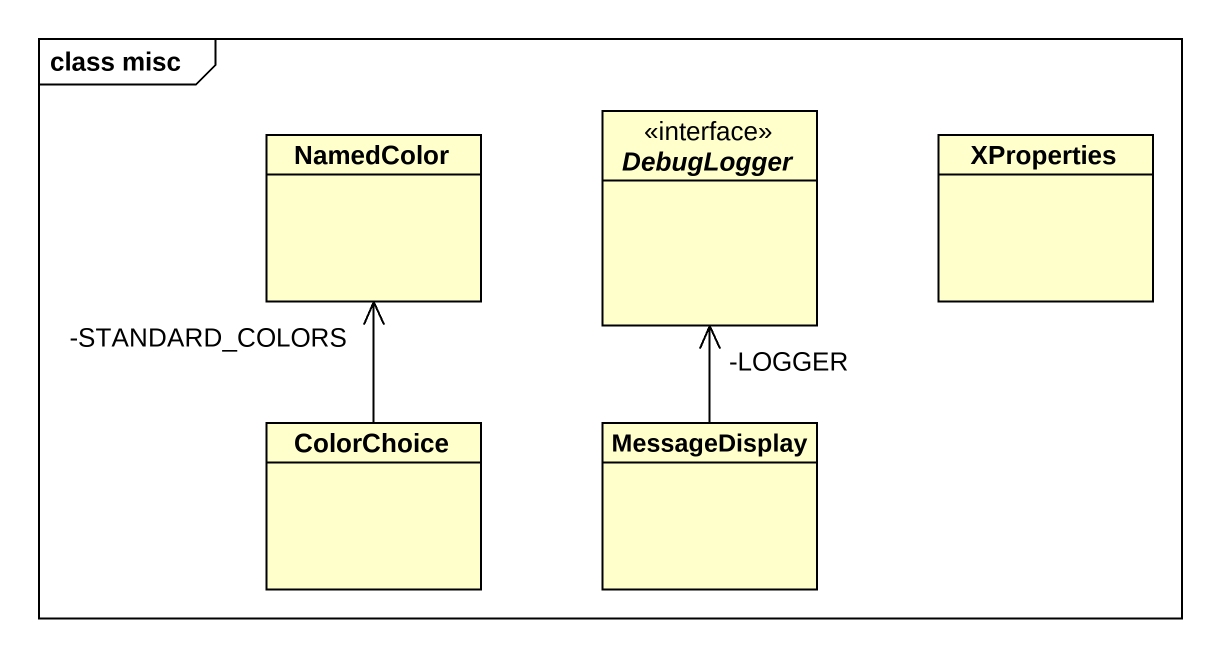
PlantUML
@startuml
mainframe class misc
hide circle
hide empty members
class NamedColor
interface DebugLogger <<interface>>
class XProperties
class ColorChoice
class MessageDisplay
ColorChoice -up-> "-STANDARD_COLORS" NamedColor
MessageDisplay -up-> "-LOGGER" DebugLogger
@enduml
